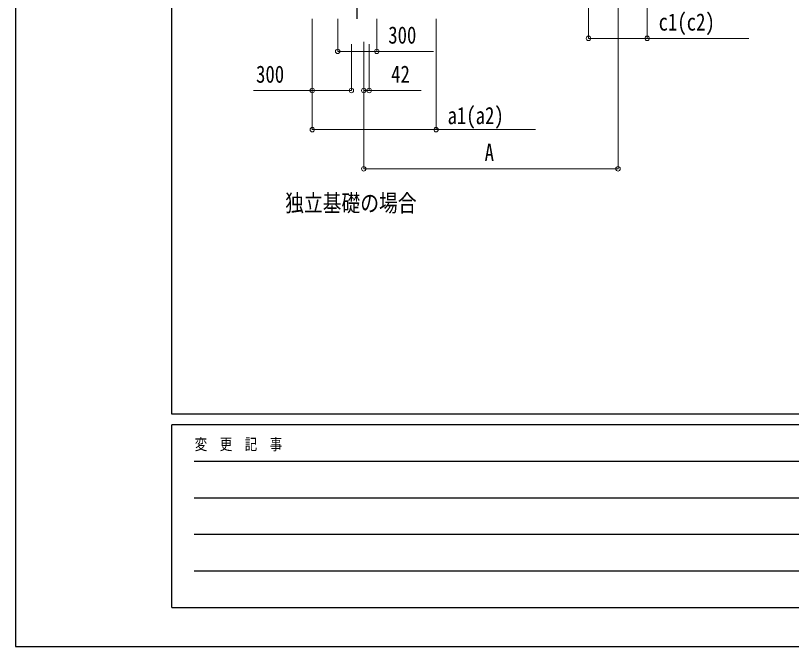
# Model space of a CAD drawing. Units: millimetres, scale not verified. Extents: x -16820 to 16820, y -11880 to 11880.
# Drawn here: x -16820 to -10867, y -11880 to -7043 of the extents above; entities that cross this region are included whole.
import ezdxf
from ezdxf.enums import TextEntityAlignment as Align

# ---------------------------------------------------------------- set-up
doc = ezdxf.new("R2010")
doc.units = ezdxf.units.MM
doc.header["$LTSCALE"] = 60
for name, color, linetype in [('0-2_USER1', 3, 'Continuous'), ('0-3_YKK_12', 2, 'Continuous'), ('0-7_YKK_ZWAK', 7, 'Continuous')]:
    doc.layers.add(name, color=color, linetype=linetype)
doc.layers.add('0-6_YKK_D', color=6, linetype='Continuous', lineweight=18)
doc.styles.add('ＭＳ ゴシック', font='')
doc.styles.get('ＭＳ ゴシック').set_extended_font_data('MS Gothic')

msp = doc.modelspace()

# ---------------------------------------------------------------- linework, layer by layer
at = {"layer": '0-3_YKK_12'}
msp.add_line((-14198.38, -7067.6), (-14198.38, -3820.1), dxfattribs=at)
at = {"layer": '0-6_YKK_D'}
for p, q in [((-12424.06, -6868.6), (-12424.06, -7218.6)), ((-11974.06, -6868.6), (-11974.06, -7218.6)), ((-12197.41, -6936.77), (-12197.41, -8218.6)), ((-14543.28, -7067.6), (-14543.28, -7918.6)), ((-14543.28, -7067.6), (-14543.28, -7618.6)), ((-14348.38, -7067.6), (-14348.38, -7318.6)), ((-14048.38, -7067.6), (-14048.38, -7318.6)), ((-13593.28, -7067.6), (-13593.28, -7918.6)), ((-14243.28, -7261.3), (-14243.28, -7618.6)), ((-14148.38, -7244.1), (-14148.38, -8218.6)), ((-14148.38, -7262.3), (-14148.38, -7618.6)), ((-14106.38, -7262.3), (-14106.38, -7618.6)), ((-14148.38, -8217.6), (-12197.41, -8217.6))]:
    msp.add_line(p, q, dxfattribs=at)
for points in [[(-12424.06, -7217.6), (-11974.06, -7217.6), (-11194.06, -7217.6)], [(-14348.38, -7317.6), (-14048.38, -7317.6), (-13613.98, -7317.6)], [(-14243.28, -7617.6), (-14543.28, -7617.6), (-14994.68, -7617.6)], [(-14148.38, -7617.6), (-14106.38, -7617.6), (-13707.18, -7617.6)], [(-14543.28, -7917.6), (-13593.28, -7917.6), (-12830.62, -7917.6)]]:
    msp.add_lwpolyline(points, dxfattribs=at)
for centre in [(-12424.06, -7217.6), (-11974.06, -7217.6), (-14348.38, -7317.6), (-14048.38, -7317.6), (-14543.28, -7617.6), (-14243.28, -7617.6), (-14148.38, -7617.6), (-14106.38, -7617.6), (-14543.28, -7917.6), (-13593.28, -7917.6), (-14148.38, -8217.6), (-12197.41, -8217.6)]:
    msp.add_circle(centre, 17, dxfattribs=at)
at = {"layer": '0-7_YKK_ZWAK'}
for p, q in [((-15619.92, -10100), (-15619.92, 11100)), ((15580.08, -10100), (-15619.92, -10100)), ((-5219.92, -10180), (-15619.92, -10180)), ((-15619.92, -11580), (-15619.92, -10180)), ((-15449.92, -10460), (-5419.92, -10460)), ((-15449.92, -10740), (-5419.92, -10740)), ((-15449.92, -11020), (-5419.92, -11020)), ((-15449.92, -11300), (-5419.92, -11300)), ((-15619.92, -11580), (-5219.92, -11580))]:
    msp.add_line(p, q, dxfattribs=at)
msp.add_lwpolyline([(-16820, -11880), (16820, -11880), (16820, 11880), (-16820, 11880)], close=True, dxfattribs=at)

# ---------------------------------------------------------------- texts
at = {"layer": '0-2_USER1', "style": 'ＭＳ ゴシック', "width": 0.8}
msp.add_text('独立基礎の場合', height=132, dxfattribs=at).set_placement((-14751.3, -8585.85), align=Align.BOTTOM_LEFT)
at = {"layer": '0-6_YKK_D', "style": 'ＭＳ ゴシック', "width": 0.8}
for s, p in [('c1(c2)', (-11886.06, -7197.6)), ('300', (-13960.38, -7297.6)), ('300', (-14974.68, -7597.6)), ('42', (-13938.38, -7597.6)), ('a1(a2)', (-13505.28, -7914.94)), ('A', (-13220.9, -8197.6))]:
    msp.add_text(s, height=132, dxfattribs=at).set_placement(p, align=Align.BOTTOM_LEFT)
at = {"layer": '0-7_YKK_ZWAK', "style": 'ＭＳ ゴシック', "width": 0.8}
msp.add_text('変  更  記  事', height=87.98, dxfattribs=at).set_placement((-15445.24, -10400), align=Align.BOTTOM_LEFT)

doc.saveas('drawing.dxf')
